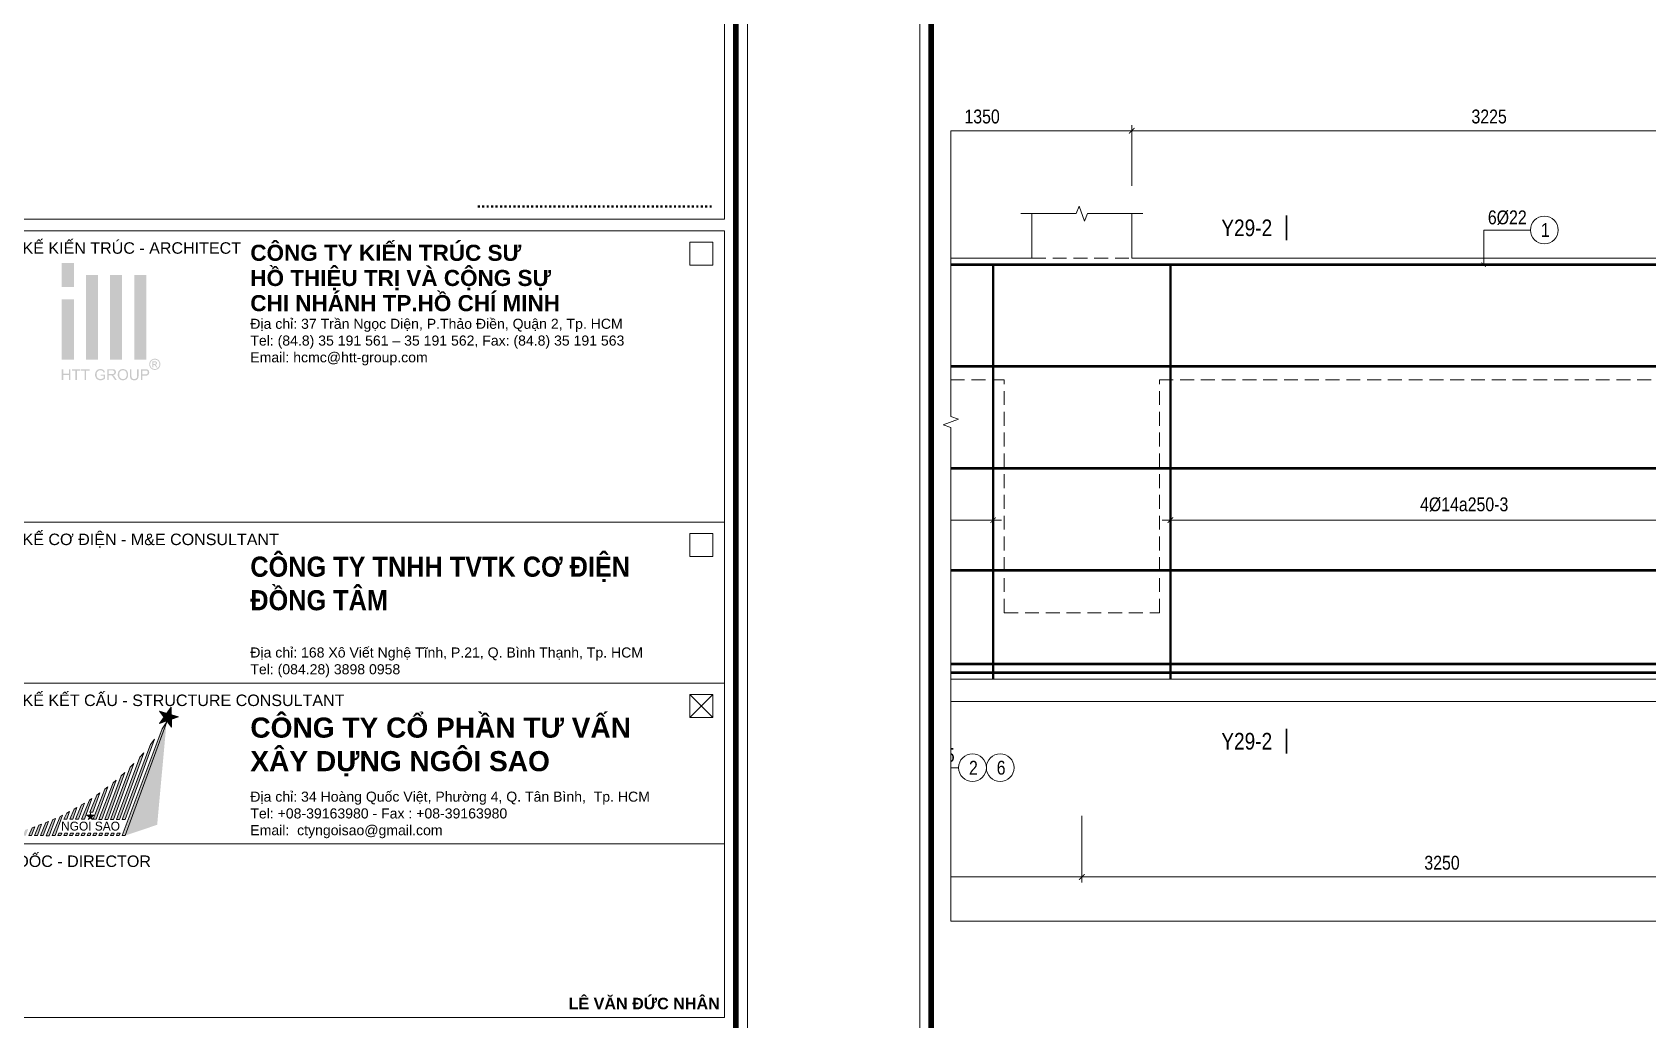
# Model space of a CAD drawing. Header units: millimetres. Extents: x 3014920 to 3563667, y -1638653 to -1356471.
# Drawn here: x 3363827 to 3371116, y -1615076 to -1610623 of the extents above; entities that cross this region are included whole.
import ezdxf
from ezdxf.enums import TextEntityAlignment as Align
from ezdxf.xclip import XClip

# ---------------------------------------------------------------- set-up
doc = ezdxf.new("R2010")
doc.units = ezdxf.units.MM
doc.header["$MEASUREMENT"] = 0
doc.header["$XCLIPFRAME"] = 0
doc.header["$PDMODE"] = 2
doc.linetypes.add('HIDDEN', pattern=[0.375, 0.25, -0.125])
doc.layers.get('0').update_dxf_attribs({"lineweight": 9})
doc.layers.get('Defpoints').update_dxf_attribs({"color": 10, "lineweight": 0})
for name, color, linetype, lineweight in [('CDAI', 21, 'Continuous', 40), ('CTHEP', 50, 'Continuous', 50), ('DBAO', 90, 'Continuous', 13), ('DGIONG', 130, 'Continuous', 13), ('DMo', 9, 'HIDDEN', 9), ('KTH', 154, 'Continuous', 9), ('Net khuat', 8, 'HIDDEN', 13), ('TEXT', 7, 'Continuous', 15)]:
    doc.layers.add(name, color=color, linetype=linetype, lineweight=lineweight)
doc.layers.add('CHG_XX_Khung ten$0$A1 BORDER$0$DGIONG', color=7, linetype='Continuous', lineweight=13, true_color=0x29ffff)
doc.layers.add('CHG_XX_Khung ten$0$A1 BORDER$0$STICK', color=7, linetype='Continuous', lineweight=9, true_color=0xe60000)
doc.styles.add('CHG_XX_Khung ten$0$A1 BORDER$0$ARIAL', font='arial.ttf')
doc.styles.add('CHG_XX_Khung ten$0$A1 BORDER$0$Arial - Bold', font='arialbd.ttf', dxfattribs={"height": 2.5})
doc.styles.add('CHG_XX_Khung ten$0$A1 BORDER$0$Star-AvoBold', font='VAVOB_0.TTF')
doc.styles.add('CHG_XX_Khung ten$0$A1 BORDER$0$Title Block DD$0$Arial - Bold', font='arialbd.ttf', dxfattribs={"height": 2.5})
doc.styles.add('CHG_XX_Khung ten$0$Arial - Bold', font='arialbd.ttf')
doc.styles.add('CHG_XX_Khung ten$0$title block pccc$0$ARIAL', font='arial.ttf')
doc.styles.add('Star-HelCon', font='VHELVCN_0.TTF')
doc.styles.add('TTP-HelCon', font='VHELVCN_0.TTF')
doc.styles.add('VNI-HELVE-CONDENSE', font='VHELVCN_0.TTF')
doc.dimstyles.new('kc-25', dxfattribs={"dimtxt": 62.5, "dimasz": 20, "dimexe": 20, "dimexo": 50, "dimgap": 25, "dimtad": 3, "dimdec": 0, "dimzin": 0, "dimdsep": 46, "dimtxsty": 'VNI-HELVE-CONDENSE', "dimblk": 'DIM', "dimcen": 2.5, "dimclrd": 256, "dimclre": 154, "dimclrt": 7, "dimaunit": 1, "dimadec": 0, "dimazin": 0, "dimtfac": 1, "dimtdec": 0, "dimtix": 1, "dimtmove": 0, "dimatfit": 3, "dimldrblk": 'DOT', "dimfxl": 1, "dimtolj": 1, "dimtzin": 0, "dimarcsym": 0})
doc.dimstyles.new('TTP-25', dxfattribs={"dimscale": 25, "dimtxt": 2.5, "dimasz": 1, "dimexe": 1, "dimexo": 1, "dimgap": 0.09, "dimtad": 0, "dimdec": 4, "dimrnd": 1, "dimzin": 9, "dimdsep": 46, "dimtxsty": 'TTP-HelCon', "dimblk": 'ARCHTICK', "dimcen": 0.09, "dimdle": 1.5, "dimclrd": 256, "dimclre": 256, "dimclrt": 7, "dimadec": 0, "dimazin": 0, "dimtfac": 1, "dimtdec": 4, "dimtmove": 0, "dimatfit": 3, "dimldrblk": 'ARCHTICK', "dimfxl": 1, "dimtvp": 1, "dimtolj": 1, "dimtzin": 0, "dimarcsym": 0})

# ---------------------------------------------------------------- blocks, each defined once
blk = doc.blocks.new('_ArchTick')
at = {"color": 0, "linetype": 'ByBlock', "const_width": 0.15}
blk.add_lwpolyline([(-0.5, -0.5), (0.5, 0.5)], dxfattribs=at)
blk = doc.blocks.new('*D1667')
at = {"layer": 'Defpoints', "color": 0, "transparency": 16777216}
for p in [(22575, -2490.7), (25825, -2490.7), (22575, -2791.8)]:
    blk.add_point(p, dxfattribs=at)
at = {"layer": 'KTH', "lineweight": -2, "transparency": 16777216}
for p, q in [((22575, -2515.7), (22575, -2816.8)), ((25825, -2515.7), (25825, -2816.8)), ((25862.5, -2791.8), (22537.5, -2791.8))]:
    blk.add_line(p, q, dxfattribs=at)
at = {"layer": 'KTH', "lineweight": -2, "transparency": 16777216, "xscale": 25, "yscale": 25, "zscale": 25, "rotation": 180}
blk.add_blockref('_ArchTick', (22575, -2791.8), dxfattribs=at)
at = {"layer": 'KTH', "lineweight": -2, "transparency": 16777216, "xscale": 25, "yscale": 25, "zscale": 25}
blk.add_blockref('_ArchTick', (25825, -2791.8), dxfattribs=at)
at = {"layer": 'KTH', "color": 7, "transparency": 16777216, "insert": (24200, -2728), "char_height": 62.5, "attachment_point": 5, "style": 'TTP-HelCon'}
blk.add_mtext('\\A1;3250', dxfattribs=at)
blk = doc.blocks.new('*D1670')
at = {"layer": 'Defpoints', "color": 0, "transparency": 16777216}
for p in [(26025, 574), (22800, 300), (26025, 300)]:
    blk.add_point(p, dxfattribs=at)
at = {"layer": 'KTH', "lineweight": -2, "transparency": 16777216}
for p, q in [((22800, 325), (22800, 599)), ((26025, 325), (26025, 599)), ((22762.5, 574), (26062.5, 574))]:
    blk.add_line(p, q, dxfattribs=at)
at = {"layer": 'KTH', "lineweight": -2, "transparency": 16777216, "xscale": 25, "yscale": 25, "zscale": 25, "rotation": 180}
blk.add_blockref('_ArchTick', (22800, 574), dxfattribs=at)
at = {"layer": 'KTH', "lineweight": -2, "transparency": 16777216, "xscale": 25, "yscale": 25, "zscale": 25}
blk.add_blockref('_ArchTick', (26025, 574), dxfattribs=at)
at = {"layer": 'KTH', "color": 7, "transparency": 16777216, "insert": (24412.5, 637.8), "char_height": 62.5, "attachment_point": 5, "style": 'TTP-HelCon'}
blk.add_mtext('\\A1;3225', dxfattribs=at)
blk = doc.blocks.new('*D1646')
at = {"layer": 'Defpoints', "color": 0, "transparency": 16777216}
for p in [(20850, -2490.7), (22575, -2490.7), (22575, -2791.8)]:
    blk.add_point(p, dxfattribs=at)
at = {"layer": 'KTH', "lineweight": -2, "transparency": 16777216}
for p, q in [((20850, -2515.7), (20850, -2816.8)), ((22575, -2515.7), (22575, -2816.8)), ((20812.5, -2791.8), (22612.5, -2791.8))]:
    blk.add_line(p, q, dxfattribs=at)
at = {"layer": 'KTH', "lineweight": -2, "transparency": 16777216, "xscale": 25, "yscale": 25, "zscale": 25, "rotation": 180}
blk.add_blockref('_ArchTick', (20850, -2791.8), dxfattribs=at)
at = {"layer": 'KTH', "lineweight": -2, "transparency": 16777216, "xscale": 25, "yscale": 25, "zscale": 25}
blk.add_blockref('_ArchTick', (22575, -2791.8), dxfattribs=at)
at = {"layer": 'KTH', "color": 7, "transparency": 16777216, "insert": (21712.5, -2728), "char_height": 62.5, "attachment_point": 5, "style": 'TTP-HelCon'}
blk.add_mtext('\\A1;1725', dxfattribs=at)
blk = doc.blocks.new('*D1623')
at = {"layer": 'Defpoints', "color": 0, "transparency": 16777216}
for p in [(16725, -2490.7), (25825, -2513.9), (16725, -2991.7)]:
    blk.add_point(p, dxfattribs=at)
at = {"layer": 'KTH', "lineweight": -2, "transparency": 16777216}
for p, q in [((16725, -2515.7), (16725, -3016.7)), ((25825, -2538.9), (25825, -3016.7)), ((25862.5, -2991.7), (16687.5, -2991.7))]:
    blk.add_line(p, q, dxfattribs=at)
at = {"layer": 'KTH', "lineweight": -2, "transparency": 16777216, "xscale": 25, "yscale": 25, "zscale": 25, "rotation": 180}
blk.add_blockref('_ArchTick', (16725, -2991.7), dxfattribs=at)
at = {"layer": 'KTH', "lineweight": -2, "transparency": 16777216, "xscale": 25, "yscale": 25, "zscale": 25}
blk.add_blockref('_ArchTick', (25825, -2991.7), dxfattribs=at)
at = {"layer": 'KTH', "color": 7, "transparency": 16777216, "insert": (21275, -2927.9), "char_height": 62.5, "attachment_point": 5, "style": 'TTP-HelCon'}
blk.add_mtext('\\A1;9100', dxfattribs=at)
blk = doc.blocks.new('*D1627')
at = {"layer": 'Defpoints', "color": 0, "transparency": 16777216}
for p in [(22800, 574), (21450, 300), (22800, 300)]:
    blk.add_point(p, dxfattribs=at)
at = {"layer": 'KTH', "lineweight": -2, "transparency": 16777216}
for p, q in [((21450, 325), (21450, 599)), ((22800, 325), (22800, 599)), ((21412.5, 574), (22837.5, 574))]:
    blk.add_line(p, q, dxfattribs=at)
at = {"layer": 'KTH', "lineweight": -2, "transparency": 16777216, "xscale": 25, "yscale": 25, "zscale": 25, "rotation": 180}
blk.add_blockref('_ArchTick', (21450, 574), dxfattribs=at)
at = {"layer": 'KTH', "lineweight": -2, "transparency": 16777216, "xscale": 25, "yscale": 25, "zscale": 25}
blk.add_blockref('_ArchTick', (22800, 574), dxfattribs=at)
at = {"layer": 'KTH', "color": 7, "transparency": 16777216, "insert": (22125, 637.8), "char_height": 62.5, "attachment_point": 5, "style": 'TTP-HelCon'}
blk.add_mtext('\\A1;1350', dxfattribs=at)
blk = doc.blocks.new('DIM')
h = blk.add_hatch(color=1)
h.paths.add_polyline_path([(0.49, 0.29, 1), (0.29, 0.49), (-0.19, 0), (0.19, 0)])
h.paths.add_polyline_path([(0.19, 0), (-0.19, 0), (-0.49, -0.29, 1), (-0.29, -0.49)])
at = {"color": 9}
for p, q in [((-0.19, 0), (-1.5, 0)), ((0.19, 0), (1.5, 0))]:
    blk.add_line(p, q, dxfattribs=at)
at = {"color": 1}
for p, q in [((-0.49, -0.29), (0.29, 0.49)), ((-0.29, -0.49), (0.49, 0.29)), ((-0.19, 0), (0.19, 0))]:
    blk.add_line(p, q, dxfattribs=at)
blk.add_arc((-0.39, -0.39), 0.138, 135, 315, dxfattribs=at)
blk = doc.blocks.new('*D1631')
at = {"layer": 'Defpoints', "color": 0, "transparency": 16777216}
for p in [(22175, -698.3), (20850, -883.8), (22175, -1182.1)]:
    blk.add_point(p, dxfattribs=at)
at = {"layer": 'KTH', "lineweight": -2, "transparency": 16777216}
for p, q in [((22175, -723.3), (22175, -1207.1)), ((20850, -908.8), (20850, -1207.1)), ((20812.5, -1182.1), (22212.5, -1182.1))]:
    blk.add_line(p, q, dxfattribs=at)
at = {"layer": 'KTH', "lineweight": -2, "transparency": 16777216, "xscale": 25, "yscale": 25, "zscale": 25, "rotation": 180}
blk.add_blockref('_ArchTick', (20850, -1182.1), dxfattribs=at)
at = {"layer": 'KTH', "lineweight": -2, "transparency": 16777216, "xscale": 25, "yscale": 25, "zscale": 25}
blk.add_blockref('_ArchTick', (22175, -1182.1), dxfattribs=at)
at = {"layer": 'KTH', "color": 7, "transparency": 16777216, "insert": (21512.5, -1112.2), "char_height": 62.5, "attachment_point": 5, "style": 'TTP-HelCon'}
blk.add_mtext('\\A1;4Þ14a250-3', dxfattribs=at)
blk = doc.blocks.new('*D1632')
at = {"layer": 'Defpoints', "color": 0, "transparency": 16777216}
for p in [(22975, -883.8), (25625, -943.5), (22975, -1182.1)]:
    blk.add_point(p, dxfattribs=at)
at = {"layer": 'KTH', "lineweight": -2, "transparency": 16777216}
for p, q in [((22975, -908.8), (22975, -1207.1)), ((25625, -968.5), (25625, -1207.1)), ((25662.5, -1182.1), (22937.5, -1182.1))]:
    blk.add_line(p, q, dxfattribs=at)
at = {"layer": 'KTH', "lineweight": -2, "transparency": 16777216, "xscale": 25, "yscale": 25, "zscale": 25}
for p, rotation in [((22975, -1182.1), 179.9999999866598), ((25625, -1182.1), 359.9999999866598)]:
    blk.add_blockref('_ArchTick', p, dxfattribs=dict(at, rotation=rotation))
at = {"layer": 'KTH', "color": 7, "transparency": 16777216, "insert": (24300, -1112.2), "char_height": 62.5, "attachment_point": 5, "rotation": 360, "style": 'TTP-HelCon'}
blk.add_mtext('\\A1;4Þ14a250-3', dxfattribs=at)
blk = doc.blocks.new('MC')
at = {"layer": 'CTHEP', "const_width": 10, "elevation": 0}
blk.add_lwpolyline([(36.4, 150), (36.4, 0)], dxfattribs=at)
at = {"layer": 'TEXT', "style": 'TTP-HelCon'}
blk.add_attdef('A', text='', height=100, dxfattribs=at).set_placement((-50, 25.5), align=Align.RIGHT)
blk = doc.blocks.new('*D1046')
at = {"layer": 'Defpoints', "color": 0, "transparency": 16777216}
for p in [(2736191.3, -2206920.8), (2745841.3, -2206920.8), (2745841.3, -2207345.8)]:
    blk.add_point(p, dxfattribs=at)
at = {"layer": 'KTH', "lineweight": -2, "transparency": 16777216}
for p, q in [((2736191.3, -2206945.8), (2736191.3, -2207370.8)), ((2745841.3, -2206945.8), (2745841.3, -2207370.8)), ((2736153.8, -2207345.8), (2745878.8, -2207345.8))]:
    blk.add_line(p, q, dxfattribs=at)
at = {"layer": 'KTH', "lineweight": -2, "transparency": 16777216, "xscale": 25, "yscale": 25, "zscale": 25, "rotation": 180}
blk.add_blockref('_ArchTick', (2736191.3, -2207345.8), dxfattribs=at)
at = {"layer": 'KTH', "lineweight": -2, "transparency": 16777216, "xscale": 25, "yscale": 25, "zscale": 25}
blk.add_blockref('_ArchTick', (2745841.3, -2207345.8), dxfattribs=at)
at = {"layer": 'KTH', "color": 7, "transparency": 16777216, "insert": (2741016.3, -2207281.9), "char_height": 62.5, "attachment_point": 5, "style": 'TTP-HelCon'}
blk.add_mtext('\\A1;9650', dxfattribs=at)
blk = doc.blocks.new('*D1057')
at = {"layer": 'Defpoints', "color": 0, "transparency": 16777216}
for p in [(2739141.3, -2205854.3), (2744791.3, -2205854.3), (2744791.3, -2206030.7)]:
    blk.add_point(p, dxfattribs=at)
at = {"layer": 'KTH', "lineweight": -2, "transparency": 16777216}
for p, q in [((2739141.3, -2205879.3), (2739141.3, -2206055.7)), ((2744791.3, -2205879.3), (2744791.3, -2206055.7)), ((2739103.8, -2206030.7), (2744828.8, -2206030.7))]:
    blk.add_line(p, q, dxfattribs=at)
at = {"layer": 'KTH', "lineweight": -2, "transparency": 16777216, "xscale": 25, "yscale": 25, "zscale": 25, "rotation": 180}
blk.add_blockref('_ArchTick', (2739141.3, -2206030.7), dxfattribs=at)
at = {"layer": 'KTH', "lineweight": -2, "transparency": 16777216, "xscale": 25, "yscale": 25, "zscale": 25}
blk.add_blockref('_ArchTick', (2744791.3, -2206030.7), dxfattribs=at)
at = {"layer": 'KTH', "color": 7, "transparency": 16777216, "insert": (2741966.3, -2205960.8), "char_height": 62.5, "attachment_point": 5, "style": 'TTP-HelCon'}
blk.add_mtext('\\A1;4Þ14a300-3', dxfattribs=at)
blk = doc.blocks.new('*D1059')
at = {"layer": 'Defpoints', "color": 0, "transparency": 16777216}
for p in [(2738141.8, -2204745.9), (2738141.8, -2204955.6), (2745891.3, -2204955.6)]:
    blk.add_point(p, dxfattribs=at)
at = {"layer": 'KTH', "lineweight": -2, "transparency": 16777216}
for p, q in [((2745928.8, -2204745.9), (2738104.3, -2204745.9)), ((2738141.8, -2204930.6), (2738141.8, -2204720.9)), ((2745891.3, -2204930.6), (2745891.3, -2204720.9))]:
    blk.add_line(p, q, dxfattribs=at)
at = {"layer": 'KTH', "lineweight": -2, "transparency": 16777216, "xscale": 25, "yscale": 25, "zscale": 25, "rotation": 180}
blk.add_blockref('_ArchTick', (2738141.8, -2204745.9), dxfattribs=at)
at = {"layer": 'KTH', "lineweight": -2, "transparency": 16777216, "xscale": 25, "yscale": 25, "zscale": 25}
blk.add_blockref('_ArchTick', (2745891.3, -2204745.9), dxfattribs=at)
at = {"layer": 'KTH', "color": 7, "transparency": 16777216, "insert": (2742016.5, -2204682), "char_height": 62.5, "attachment_point": 5, "style": 'TTP-HelCon'}
blk.add_mtext('\\A1;7750', dxfattribs=at)
blk = doc.blocks.new('*D1061')
at = {"layer": 'Defpoints', "color": 0, "transparency": 16777216}
for p in [(2739141.3, -2206920.8), (2744791.3, -2206920.8), (2744791.3, -2207145.8)]:
    blk.add_point(p, dxfattribs=at)
at = {"layer": 'KTH', "lineweight": -2, "transparency": 16777216}
for p, q in [((2739141.3, -2206945.8), (2739141.3, -2207170.8)), ((2744791.3, -2206945.8), (2744791.3, -2207170.8)), ((2739103.8, -2207145.8), (2744828.8, -2207145.8))]:
    blk.add_line(p, q, dxfattribs=at)
at = {"layer": 'KTH', "lineweight": -2, "transparency": 16777216, "xscale": 25, "yscale": 25, "zscale": 25, "rotation": 180}
blk.add_blockref('_ArchTick', (2739141.3, -2207145.8), dxfattribs=at)
at = {"layer": 'KTH', "lineweight": -2, "transparency": 16777216, "xscale": 25, "yscale": 25, "zscale": 25}
blk.add_blockref('_ArchTick', (2744791.3, -2207145.8), dxfattribs=at)
at = {"layer": 'KTH', "color": 7, "transparency": 16777216, "insert": (2741966.3, -2207082), "char_height": 62.5, "attachment_point": 5, "style": 'TTP-HelCon'}
blk.add_mtext('\\A1;5650', dxfattribs=at)
blk = doc.blocks.new('CHG_XX_Khung ten$0$A1 BORDER$0$HTT-Logo')
at = {"true_color": 0x134fb3}
h = blk.add_hatch(color=154, dxfattribs=at)
h.paths.add_polyline_path([(3, 29.1), (0, 29.1), (0, 23.1), (3, 23.1)])
h.paths.add_polyline_path([(3, 20.1), (0, 20.1), (0, 5.1), (3, 5.1)])
h.paths.add_polyline_path([(9, 26.1), (6, 26.1), (6, 5.1), (9, 5.1)])
h.paths.add_polyline_path([(15, 26.1), (12, 26.1), (12, 5.1), (15, 5.1)])
h.paths.add_polyline_path([(21, 26.1), (18, 26.1), (18, 5.1), (21, 5.1)])
h.paths.add_polyline_path([(2.12, 2.7), (1.76, 2.7), (1.76, 1.59), (0.36, 1.59), (0.36, 2.7), (0, 2.7), (0, 0), (0.36, 0), (0.36, 1.27), (1.76, 1.27), (1.76, 0), (2.12, 0)])
h.paths.add_polyline_path([(4.65, 2.7), (2.51, 2.7), (2.51, 2.38), (3.4, 2.38), (3.4, 0), (3.76, 0), (3.76, 2.38), (4.65, 2.38)])
h.paths.add_polyline_path([(6.95, 2.7), (4.81, 2.7), (4.81, 2.38), (5.7, 2.38), (5.7, 0), (6.06, 0), (6.06, 2.38), (6.95, 2.38)])
h.paths.add_polyline_path([(8.64, 1.36), (8.64, 1.41), (8.66, 1.58), (8.69, 1.75), (8.75, 1.9), (8.81, 2.03), (8.92, 2.17), (9.05, 2.28), (9.2, 2.37), (9.29, 2.39), (9.45, 2.43), (9.65, 2.44), (9.84, 2.42), (10, 2.37), (10.14, 2.29), (10.26, 2.18), (10.34, 2.03), (10.41, 1.86), (10.73, 1.95), (10.68, 2.11), (10.61, 2.26), (10.53, 2.39), (10.45, 2.47), (10.31, 2.57), (10.16, 2.65), (10.13, 2.66), (9.97, 2.71), (9.8, 2.74), (9.63, 2.75), (9.55, 2.74), (9.38, 2.73), (9.21, 2.7), (9.06, 2.65), (8.91, 2.58), (8.88, 2.56), (8.75, 2.47), (8.63, 2.36), (8.53, 2.23), (8.44, 2.07), (8.41, 1.99), (8.35, 1.84), (8.31, 1.68), (8.28, 1.51), (8.27, 1.34), (8.28, 1.26), (8.29, 1.09), (8.32, 0.92), (8.38, 0.77), (8.44, 0.62), (8.46, 0.58), (8.55, 0.44), (8.66, 0.32), (8.79, 0.21), (8.93, 0.12), (9, 0.09), (9.15, 0.03), (9.31, -0.01), (9.48, -0.04), (9.65, -0.05), (9.73, -0.04), (9.9, -0.03), (10.07, 0.01), (10.23, 0.06), (10.34, 0.11), (10.48, 0.18), (10.63, 0.27), (10.77, 0.38), (10.77, 1.38), (9.63, 1.38), (9.63, 1.06), (10.42, 1.06), (10.42, 0.56), (10.39, 0.53), (10.26, 0.45), (10.09, 0.37), (9.96, 0.32), (9.8, 0.29), (9.63, 0.28), (9.62, 0.28), (9.45, 0.29), (9.28, 0.33), (9.12, 0.4), (8.97, 0.49), (8.86, 0.61), (8.77, 0.75), (8.73, 0.85), (8.68, 1), (8.65, 1.17)])
h.paths.add_polyline_path([(13.16, 1.39), (13.28, 1.48), (13.3, 1.51), (13.39, 1.64), (13.44, 1.79), (13.46, 1.96), (13.46, 2.06), (13.42, 2.22), (13.35, 2.37), (13.31, 2.43), (13.19, 2.55), (13.05, 2.63), (13.01, 2.64), (12.87, 2.67), (12.7, 2.69), (12.5, 2.7), (11.3, 2.7), (11.3, 0), (11.66, 0), (11.66, 1.2), (12.07, 1.2), (12.11, 1.2), (12.28, 1.19), (12.44, 1.11), (12.49, 1.07), (12.62, 0.93), (12.67, 0.86), (12.77, 0.73), (12.88, 0.56), (13.23, 0), (13.68, 0), (13.21, 0.73), (13.13, 0.85), (13.03, 0.98), (12.92, 1.09), (12.86, 1.14), (12.7, 1.23), (12.86, 1.26), (13.03, 1.31)])
h.paths.add_polyline_path([(11.66, 1.51), (11.66, 2.4), (12.51, 2.4), (12.67, 2.39), (12.83, 2.35), (12.97, 2.27), (13.06, 2.13), (13.09, 1.96), (13.08, 1.87), (13.02, 1.72), (12.96, 1.64), (12.8, 1.55), (12.62, 1.52), (12.43, 1.51)], flags=16)
h.paths.add_polyline_path([(16.49, 1.43), (16.48, 1.6), (16.44, 1.77), (16.4, 1.92), (16.34, 2.07), (16.33, 2.09), (16.24, 2.23), (16.14, 2.36), (16.02, 2.47), (15.88, 2.57), (15.85, 2.59), (15.7, 2.66), (15.54, 2.71), (15.38, 2.74), (15.2, 2.75), (15.15, 2.75), (14.98, 2.73), (14.82, 2.7), (14.66, 2.64), (14.52, 2.57), (14.39, 2.48), (14.27, 2.37), (14.18, 2.26), (14.1, 2.14), (14.03, 2), (13.98, 1.84), (13.94, 1.68), (13.92, 1.5), (13.91, 1.31), (13.91, 1.29), (13.92, 1.12), (13.95, 0.96), (14, 0.8), (14.07, 0.64), (14.07, 0.62), (14.16, 0.48), (14.26, 0.35), (14.38, 0.23), (14.52, 0.14), (14.56, 0.12), (14.71, 0.04), (14.86, -0.01), (15.03, -0.04), (15.2, -0.05), (15.21, -0.05), (15.38, -0.03), (15.55, 0), (15.7, 0.05), (15.86, 0.12), (15.87, 0.13), (16.01, 0.22), (16.13, 0.33), (16.24, 0.46), (16.33, 0.61), (16.36, 0.69), (16.42, 0.84), (16.46, 1), (16.48, 1.17), (16.49, 1.35)])
h.paths.add_polyline_path([(14.28, 1.45), (14.3, 1.64), (14.34, 1.81), (14.4, 1.95), (14.47, 2.08), (14.57, 2.2), (14.73, 2.32), (14.88, 2.38), (15.04, 2.43), (15.21, 2.44), (15.38, 2.42), (15.54, 2.38), (15.69, 2.31), (15.82, 2.2), (15.93, 2.07), (16.01, 1.93), (16.04, 1.85), (16.09, 1.7), (16.12, 1.53), (16.12, 1.32), (16.11, 1.12), (16.08, 0.95), (16.03, 0.79), (15.96, 0.66), (15.86, 0.54), (15.8, 0.48), (15.67, 0.38), (15.53, 0.32), (15.37, 0.27), (15.2, 0.26), (15.12, 0.26), (14.95, 0.29), (14.8, 0.35), (14.67, 0.43), (14.54, 0.54), (14.45, 0.66), (14.37, 0.8), (14.32, 0.95), (14.29, 1.12), (14.28, 1.31)], flags=16)
h.paths.add_polyline_path([(17.31, 2.7), (16.96, 2.7), (16.96, 1.12), (16.96, 0.93), (16.98, 0.75), (17.02, 0.6), (17.06, 0.46), (17.07, 0.44), (17.15, 0.3), (17.27, 0.18), (17.4, 0.08), (17.51, 0.03), (17.67, -0.01), (17.84, -0.04), (18.02, -0.05), (18.2, -0.04), (18.37, -0.01), (18.52, 0.04), (18.66, 0.1), (18.68, 0.12), (18.81, 0.22), (18.91, 0.35), (18.99, 0.49), (19.02, 0.61), (19.06, 0.76), (19.07, 0.94), (19.08, 1.14), (19.08, 2.7), (18.72, 2.7), (18.72, 1.14), (18.72, 1.06), (18.71, 0.86), (18.68, 0.69), (18.62, 0.55), (18.55, 0.45), (18.49, 0.4), (18.36, 0.33), (18.19, 0.29), (17.99, 0.28), (17.92, 0.28), (17.75, 0.31), (17.6, 0.37), (17.46, 0.48), (17.38, 0.63), (17.34, 0.77), (17.32, 0.94), (17.31, 1.14)])
h.paths.add_polyline_path([(21.42, 1.25), (21.52, 1.34), (21.6, 1.45), (21.67, 1.59), (21.72, 1.75), (21.73, 1.92), (21.73, 1.97), (21.71, 2.13), (21.65, 2.29), (21.56, 2.44), (21.44, 2.55), (21.42, 2.56), (21.27, 2.63), (21.1, 2.67), (21.05, 2.68), (20.89, 2.7), (20.69, 2.7), (19.67, 2.7), (19.67, 0), (20.03, 0), (20.03, 1.1), (20.72, 1.1), (20.76, 1.1), (20.96, 1.11), (21.14, 1.14), (21.29, 1.19)])
h.paths.add_polyline_path([(20.03, 1.42), (20.03, 2.38), (20.72, 2.38), (20.93, 2.37), (21.06, 2.36), (21.16, 2.31), (21.28, 2.2), (21.34, 2.08), (21.37, 1.91), (21.36, 1.82), (21.31, 1.67), (21.22, 1.54), (21.09, 1.47), (20.93, 1.43), (20.73, 1.42)], flags=16)
h.paths.add_polyline_path([(23.87, 2.76), (24.01, 2.85), (24.13, 2.96), (24.24, 3.09), (24.33, 3.24), (24.35, 3.28), (24.42, 3.44), (24.47, 3.6), (24.5, 3.76), (24.51, 3.93), (24.51, 3.98), (24.49, 4.15), (24.46, 4.31), (24.4, 4.47), (24.33, 4.62), (24.29, 4.69), (24.19, 4.82), (24.08, 4.94), (23.95, 5.05), (23.81, 5.14), (23.77, 5.16), (23.61, 5.23), (23.45, 5.28), (23.29, 5.31), (23.12, 5.32), (23.08, 5.31), (22.92, 5.3), (22.76, 5.27), (22.6, 5.21), (22.44, 5.14), (22.38, 5.1), (22.24, 5.01), (22.12, 4.89), (22.01, 4.77), (21.92, 4.62), (21.89, 4.57), (21.82, 4.41), (21.77, 4.25), (21.74, 4.09), (21.73, 3.93), (21.73, 3.87), (21.75, 3.71), (21.79, 3.55), (21.84, 3.39), (21.92, 3.24), (21.95, 3.18), (22.05, 3.04), (22.16, 2.92), (22.29, 2.81), (22.43, 2.72), (22.48, 2.7), (22.64, 2.63), (22.79, 2.58), (22.96, 2.55), (23.12, 2.54), (23.18, 2.54), (23.34, 2.55), (23.5, 2.59), (23.66, 2.65), (23.82, 2.72)])
h.paths.add_polyline_path([(22.55, 2.92), (22.45, 2.98), (22.32, 3.09), (22.21, 3.21), (22.12, 3.35), (22.07, 3.44), (22.01, 3.6), (21.98, 3.76), (21.96, 3.93), (21.97, 4.03), (22, 4.19), (22.05, 4.35), (22.12, 4.51), (22.18, 4.61), (22.29, 4.73), (22.41, 4.85), (22.56, 4.94), (22.64, 4.98), (22.8, 5.04), (22.96, 5.07), (23.12, 5.09), (23.21, 5.08), (23.37, 5.06), (23.53, 5.01), (23.69, 4.94), (23.79, 4.88), (23.92, 4.77), (24.03, 4.65), (24.13, 4.51), (24.17, 4.41), (24.23, 4.25), (24.27, 4.09), (24.28, 3.93), (24.28, 3.83), (24.25, 3.67), (24.2, 3.51), (24.13, 3.35), (24.07, 3.25), (23.96, 3.13), (23.84, 3.01), (23.7, 2.92), (23.61, 2.87), (23.45, 2.81), (23.29, 2.78), (23.12, 2.77), (23.02, 2.77), (22.86, 2.8), (22.7, 2.85)], flags=16)
h.paths.add_polyline_path([(22.51, 3.16), (22.51, 4.65), (23.03, 4.65), (23.23, 4.64), (23.4, 4.62), (23.55, 4.52), (23.6, 4.47), (23.66, 4.31), (23.67, 4.25), (23.64, 4.09), (23.55, 3.96), (23.42, 3.87), (23.24, 3.82), (23.37, 3.75), (23.46, 3.64), (23.57, 3.47), (23.77, 3.16), (23.47, 3.16), (23.34, 3.39), (23.23, 3.58), (23.14, 3.7), (23.09, 3.74), (22.94, 3.79), (22.9, 3.79), (22.76, 3.79), (22.76, 3.16)], flags=0)
h.paths.add_polyline_path([(22.76, 4), (22.76, 4.45), (23.03, 4.45), (23.13, 4.45), (23.27, 4.42), (23.37, 4.35), (23.41, 4.21), (23.33, 4.06), (23.24, 4.02), (23.05, 4)], flags=0)
blk = doc.blocks.new('CHG_XX_Khung ten')
at = {"layer": 'CHG_XX_Khung ten$0$A1 BORDER$0$DGIONG'}
h = blk.add_hatch(color=256, dxfattribs=at)
h.paths.add_polyline_path([(724.94, 283.19), (724.15, 281.97), (717.19, 263.38), (717.7, 263.38)])
h.paths.add_polyline_path([(722.81, 280.17), (722.1, 279.22), (717.21, 266.21), (717.72, 266.21)], flags=17)
h.paths.add_polyline_path([(720.93, 277.8), (720.27, 277.04), (716.19, 266.22), (716.7, 266.22)])
h.paths.add_polyline_path([(719.23, 275.93), (718.6, 275.29), (715.18, 266.22), (715.69, 266.22)])
h.paths.add_polyline_path([(717.65, 274.38), (717.03, 273.81), (714.16, 266.22), (714.67, 266.22)])
h.paths.add_polyline_path([(716.14, 273.03), (715.61, 272.59), (713.15, 266.22), (713.66, 266.22)])
h.paths.add_polyline_path([(714.69, 271.86), (714.17, 271.45), (712.13, 266.23), (712.64, 266.23)])
h.paths.add_polyline_path([(713.29, 270.81), (712.76, 270.43), (711.57, 267.46), (712.07, 267.47)])
h.paths.add_polyline_path([(710.1, 266.23), (710.61, 266.24), (711.93, 269.87), (711.48, 269.56)])
h.paths.add_polyline_path([(710.61, 269.02), (710.13, 268.73), (709.08, 266.24), (709.59, 266.24)])
h.paths.add_polyline_path([(709.31, 268.26), (708.82, 267.97), (708.07, 266.24), (708.58, 266.24)])
h.paths.add_polyline_path([(708.04, 267.56), (707.54, 267.3), (707.05, 266.25), (707.56, 266.25)])
h.paths.add_polyline_path([(716.84, 263.8), (716.33, 263.8), (716.18, 263.38), (716.69, 263.38)])
h.paths.add_polyline_path([(715.67, 263.39), (715.82, 263.8), (715.32, 263.8), (715.16, 263.39)])
h.paths.add_polyline_path([(714.15, 263.39), (714.65, 263.39), (714.8, 263.8), (714.3, 263.8)])
h.paths.add_polyline_path([(713.13, 263.39), (713.64, 263.4), (713.79, 263.81), (713.28, 263.81)])
h.paths.add_polyline_path([(712.77, 263.81), (712.27, 263.81), (712.11, 263.39), (712.62, 263.4)])
h.paths.add_polyline_path([(711.25, 263.81), (711.1, 263.4), (711.61, 263.4), (711.76, 263.81)])
h.paths.add_polyline_path([(710.59, 263.4), (710.74, 263.82), (710.24, 263.82), (710.08, 263.4)])
h.paths.add_polyline_path([(709.73, 263.82), (709.22, 263.82), (709.07, 263.41), (709.57, 263.41)])
h.paths.add_polyline_path([(708.71, 263.82), (708.21, 263.82), (708.05, 263.41), (708.56, 263.41)])
h.paths.add_polyline_path([(707.54, 263.41), (707.69, 263.83), (707.19, 263.83), (707.03, 263.41)])
h.paths.add_polyline_path([(706.68, 263.83), (706.17, 263.83), (706.02, 263.42), (706.53, 263.42)])
h.paths.add_polyline_path([(705, 263.42), (705.51, 263.42), (706.79, 266.93), (706.4, 266.74)])
h.paths.add_polyline_path([(703.97, 263.37), (704.48, 263.37), (705.57, 266.36), (705.14, 266.17)])
h.paths.add_polyline_path([(704.36, 265.84), (703.91, 265.65), (702.96, 263.38), (703.46, 263.38)])
h.paths.add_polyline_path([(703.17, 265.37), (702.69, 265.19), (701.94, 263.38), (702.45, 263.38)])
h.paths.add_polyline_path([(702, 264.94), (701.5, 264.77), (700.92, 263.38), (701.43, 263.38)])
h.paths.add_polyline_path([(700.84, 264.56), (700.33, 264.4), (699.91, 263.39), (700.42, 263.39)])
h.paths.add_polyline_path([(699.7, 264.21), (699.18, 264.06), (698.89, 263.39), (699.4, 263.39)])
h.paths.add_polyline_path([(698.57, 263.9), (698.04, 263.77), (697.87, 263.38), (698.38, 263.39)])
h.paths.add_polyline_path([(697.37, 263.39), (697.45, 263.63), (696.91, 263.51), (696.35, 263.38)])
blk.add_hatch(color=256, dxfattribs=at).paths.add_polyline_path([(724.92, 283.21), (717.68, 263.38), (723.28, 265.27)])
at = {"layer": 'CHG_XX_Khung ten$0$A1 BORDER$0$STICK'}
for points in [[(723.71, 282.88), (725.74, 285.75), (725.8, 282.26), (723.67, 285.06), (727.02, 284.03)], [(725.76, 284.41), (724.96, 284.66), (724.49, 283.98), (724.99, 283.32), (725.77, 283.6)], [(711.25, 266.22), (711.64, 267.39), (712.01, 266.22), (711.02, 266.95), (712.24, 266.93)], [(711.87, 266.67), (711.78, 266.94), (711.49, 266.94), (711.4, 266.67), (711.63, 266.5)]]:
    blk.add_hatch(color=256, dxfattribs=at).paths.add_polyline_path(points)
for p, q in [((816, 283.93), (820, 287.93)), ((820, 283.93), (816, 287.93))]:
    blk.add_line(p, q)
for points in [[(15, 579), (826, 579), (826, 15), (15, 15)], [(816, 362.62), (820, 362.62), (820, 366.62), (816, 366.62)], [(816, 311.93), (820, 311.93), (820, 315.93), (816, 315.93)], [(816, 283.93), (820, 283.93), (820, 287.93), (816, 287.93)]]:
    blk.add_lwpolyline(points, close=True)
at = {"color": 4, "linetype": 'Continuous', "const_width": 1}
blk.add_lwpolyline([(17, 577), (824, 577), (824, 17), (17, 17)], close=True, dxfattribs=at)
at = {"linetype": 'Continuous'}
for points in [[(689, 420.69), (822, 420.69), (822, 370.62), (689, 370.62)], [(689, 368.62), (822, 368.62), (822, 317.93), (689, 317.93)], [(689, 317.93), (822, 317.93), (822, 289.93), (689, 289.93)], [(689, 289.93), (822, 289.93), (822, 261.93), (689, 261.93)]]:
    blk.add_lwpolyline(points, close=True, dxfattribs=at)
at = {"color": 9, "linetype": 'Continuous'}
blk.add_lwpolyline([(689, 261.93), (822, 261.93), (822, 231.73), (689, 231.73)], close=True, dxfattribs=at)
at = {"layer": 'CHG_XX_Khung ten$0$A1 BORDER$0$DGIONG'}
for points in [[(724.94, 283.19), (717.7, 263.38), (717.19, 263.38), (724.15, 281.97), (724.94, 283.19)], [(722.81, 280.17), (717.72, 266.21), (717.21, 266.21), (722.1, 279.22), (722.81, 280.17)], [(719.23, 275.93), (715.69, 266.22), (715.18, 266.22), (718.6, 275.29), (719.23, 275.93)], [(720.93, 277.8), (716.7, 266.22), (716.19, 266.22), (720.27, 277.04), (720.93, 277.8)], [(716.14, 273.03), (713.66, 266.22), (713.15, 266.22), (715.61, 272.59), (716.14, 273.03)], [(717.65, 274.38), (714.67, 266.22), (714.16, 266.22), (717.03, 273.81), (717.65, 274.38)], [(713.29, 270.81), (712.07, 267.47), (711.57, 267.46), (712.76, 270.43), (713.29, 270.81)], [(714.69, 271.86), (712.64, 266.23), (712.13, 266.23), (714.17, 271.45), (714.69, 271.86)], [(708.04, 267.56), (707.56, 266.25), (707.05, 266.25), (707.54, 267.3), (708.04, 267.56)], [(709.31, 268.26), (708.58, 266.24), (708.07, 266.24), (708.82, 267.97), (709.31, 268.26)], [(710.61, 269.02), (709.59, 266.24), (709.08, 266.24), (710.13, 268.73), (710.61, 269.02)], [(711.93, 269.87), (710.61, 266.24), (710.1, 266.23), (711.48, 269.56), (711.93, 269.87)], [(702, 264.94), (701.43, 263.38), (700.92, 263.38), (701.5, 264.77), (702, 264.94)], [(703.17, 265.37), (702.45, 263.38), (701.94, 263.38), (702.69, 265.19), (703.17, 265.37)], [(704.36, 265.84), (703.46, 263.38), (702.96, 263.38), (703.91, 265.65), (704.36, 265.84)], [(705.57, 266.36), (704.48, 263.37), (703.97, 263.37), (705.14, 266.17), (705.57, 266.36)], [(706.79, 266.93), (705.51, 263.42), (705, 263.42), (706.4, 266.74), (706.79, 266.93)]]:
    blk.add_lwpolyline(points, dxfattribs=at)
for points in [[(706.53, 263.42), (706.68, 263.83), (706.17, 263.83), (706.02, 263.42)], [(707.54, 263.41), (707.69, 263.83), (707.19, 263.83), (707.03, 263.41)], [(708.56, 263.41), (708.71, 263.82), (708.21, 263.82), (708.05, 263.41)], [(709.57, 263.41), (709.73, 263.82), (709.22, 263.82), (709.07, 263.41)], [(710.59, 263.4), (710.74, 263.82), (710.24, 263.82), (710.08, 263.4)], [(711.61, 263.4), (711.76, 263.81), (711.25, 263.81), (711.1, 263.4)], [(712.62, 263.4), (712.77, 263.81), (712.27, 263.81), (712.11, 263.39)], [(713.64, 263.4), (713.79, 263.81), (713.28, 263.81), (713.13, 263.39)], [(714.65, 263.39), (714.8, 263.8), (714.3, 263.8), (714.15, 263.39)], [(715.67, 263.39), (715.82, 263.8), (715.32, 263.8), (715.16, 263.39)], [(716.69, 263.38), (716.84, 263.8), (716.33, 263.8), (716.18, 263.38)]]:
    blk.add_lwpolyline(points, close=True, dxfattribs=at)
at = {"layer": 'CHG_XX_Khung ten$0$A1 BORDER$0$STICK'}
for p, q in [((723.67, 285.06), (727.02, 284.03)), ((725.8, 282.26), (723.67, 285.06)), ((723.71, 282.88), (725.74, 285.75)), ((727.02, 284.03), (723.71, 282.88)), ((725.74, 285.75), (725.8, 282.26)), ((711.64, 267.39), (712.01, 266.22)), ((711.02, 266.95), (712.24, 266.93)), ((712.01, 266.22), (711.02, 266.95)), ((712.24, 266.93), (711.25, 266.22))]:
    blk.add_line(p, q, dxfattribs=at)
at = {"xscale": 0.7, "yscale": 0.7, "zscale": 0.7}
blk.add_blockref('CHG_XX_Khung ten$0$A1 BORDER$0$HTT-Logo', (706.68, 342.64), dxfattribs=at)
for s, height, style, p in [('.....................................................', 2, 'CHG_XX_Khung ten$0$A1 BORDER$0$Title Block DD$0$Arial - Bold', (820, 373.62)), ('LÊ VĂN ĐỨC NHÂN', 2.0073, 'CHG_XX_Khung ten$0$Arial - Bold', (821.19, 234.17))]:
    blk.add_text(s, height=height, dxfattribs=dict(style=style)).set_placement(p, align=Align.MIDDLE_RIGHT)
for s, style, p in [('THIẾT KẾ KIẾN TRÚC - ARCHITECT', 'CHG_XX_Khung ten$0$A1 BORDER$0$ARIAL', (691, 365.62)), ('THIẾT KẾ CƠ ĐIỆN - M&E CONSULTANT', 'CHG_XX_Khung ten$0$A1 BORDER$0$ARIAL', (691, 314.93)), ('THIẾT KẾ KẾT CẤU - STRUCTURE CONSULTANT', 'CHG_XX_Khung ten$0$A1 BORDER$0$ARIAL', (691, 286.93)), ('GIÁM ĐỐC - DIRECTOR', 'CHG_XX_Khung ten$0$title block pccc$0$ARIAL', (691, 258.93))]:
    blk.add_text(s, height=2, dxfattribs=dict(style=style)).set_placement(p, align=Align.MIDDLE_LEFT)
at = {"ltscale": 10, "insert": (739.49, 366.19), "char_height": 2.8, "width": 76.248, "attachment_point": 1, "line_spacing_factor": 0.938532, "style": 'CHG_XX_Khung ten$0$A1 BORDER$0$Arial - Bold'}
blk.add_mtext('CÔNG TY KIẾN TRÚC SƯ\\PHỒ THIỆU TRỊ VÀ CỘNG SỰ\\PCHI NHÁNH TP.HỒ CHÍ MINH', dxfattribs=at)
at = {"ltscale": 10}
for s, insert, char_height, width, attachment_point, style in [('Địa chỉ: 37 Trần Ngọc Diện, P.Thảo Điền, Quận 2, Tp. HCM\\PTel: (84.8) 35 191 561 – 35 191 562, Fax: (84.8) 35 191 563\\PEmail: hcmc@htt-group.com', (739.49, 345.2), 1.75, 83.001, 7, 'CHG_XX_Khung ten$0$A1 BORDER$0$ARIAL'), ('{\\W0.9;CÔNG TY TNHH TVTK CƠ ĐIỆN \\PĐỒNG TÂM}', (739.49, 311.93), 3.5, 76.248, 1, 'CHG_XX_Khung ten$0$A1 BORDER$0$Arial - Bold'), ('\\pt8.75;Địa chỉ: 168 Xô Viết Nghệ Tĩnh, P.21, Q. Bình Thạnh, Tp. HCM \\P\\ptz;Tel: (084.28) 3898 0958', (739.49, 290.93), 1.75, 83.001, 7, 'CHG_XX_Khung ten$0$A1 BORDER$0$ARIAL'), ('CÔNG TY CỔ PHẦN TƯ VẤN \\PXÂY DỰNG NGÔI SAO', (739.49, 283.93), 3.5, 76.248, 1, 'CHG_XX_Khung ten$0$A1 BORDER$0$Arial - Bold'), ('Địa chỉ: 34 Hoàng Quốc Việt, Phường 4, Q. Tân Bình,  Tp. HCM\\PTel: +08-39163980 - Fax : +08-39163980 \\PEmail:  ctyngoisao@gmail.com', (739.49, 262.93), 1.75, 83.001, 7, 'CHG_XX_Khung ten$0$A1 BORDER$0$ARIAL')]:
    blk.add_mtext(s, dxfattribs=dict(at, insert=insert, char_height=char_height, width=width, attachment_point=attachment_point, style=style))
at = {"layer": 'CHG_XX_Khung ten$0$A1 BORDER$0$STICK', "style": 'CHG_XX_Khung ten$0$A1 BORDER$0$Star-AvoBold', "width": 1}
blk.add_text('NGOI SAO', height=1.547, dxfattribs=at).set_placement((706.57, 264.27))
blk = doc.blocks.new('2Y-29')
at = {"layer": 'CDAI'}
for points in [[(22174.9999, -30), (22174.9999, -1900)], [(22974.9999, -30), (22974.9999, -1900)]]:
    blk.add_lwpolyline(points, dxfattribs=at)
at = {"layer": 'CTHEP'}
for p, q in [((82396.41101, -489.99841), (8878.4469, -489.99842)), ((82396.41101, -949.99894), (8878.4469, -949.99894)), ((82396.41101, -1409.99947), (8878.4469, -1409.99947))]:
    blk.add_line(p, q, dxfattribs=at)
for points in [[(8854.99241, -529.99859), (8854.99241, -30), (82444.99991, -30)], [(8854.9924, -1870), (54492.90498, -1870)], [(20849.9999, -1830), (28850.00484, -1830)]]:
    blk.add_lwpolyline(points, dxfattribs=at)
at = {"layer": 'DBAO', "linetype": 'Continuous'}
for p, q in [((22349.9999, 200), (22349.9999, 0)), ((22799.9999, 0), (22799.9999, 200)), ((16499.99991, 0), (22349.9999, 0)), ((22799.9999, 0), (25799.99998, 0)), ((16899.99991, -1900), (55974.98808, -1900))]:
    blk.add_line(p, q, dxfattribs=at)
at = {"layer": 'DBAO', "linetype": 'Continuous', "flags": 128}
blk.add_lwpolyline([(16899.99991, -2000), (55974.98828, -2000)], dxfattribs=at)
at = {"layer": 'DGIONG', "linetype": 'Continuous', "flags": 128}
blk.add_lwpolyline([(22849.9999, 200), (22599.9999, 200), (22587.4999, 165.65653), (22562.4999, 234.34347), (22549.9999, 200), (22299.9849, 200)], dxfattribs=at)
at = {"layer": 'DGIONG'}
for centre in [(24661.80195, 126.06616), (22081.58133, -2298.91228), (22206.58133, -2298.91228)]:
    blk.add_circle(centre, 62.5, dxfattribs=at)
at = {"layer": 'Net khuat', "ltscale": 250}
for p, q in [((22349.9999, 0), (22799.9999, 0)), ((16899.99991, -550), (22224.99998, -550)), ((22224.99998, -1600), (22224.99998, -550)), ((22924.99998, -550), (25675, -550)), ((22924.99998, -1600), (22924.99998, -550)), ((22224.99998, -1600), (22924.99998, -1600))]:
    blk.add_line(p, q, dxfattribs=at)
at = {"xscale": 0.75, "yscale": 0.75, "zscale": 0.75}
blk.add_blockref('MC', (23471.09575, 79.50624), dxfattribs=at).add_auto_attribs({'A': 'Y29-2'})
ref = blk.add_blockref('MC', (23471.09575, -2122.78168), dxfattribs=dict(xscale=-0.75, yscale=0.75, zscale=0.75, rotation=180))
ref.add_attrib('A', 'Y29-2', dxfattribs={"layer": 'TEXT', "height": 75, "style": 'TTP-HelCon'}).set_placement((23433.59575, -2216.91211), align=Align.RIGHT)
at = {"layer": 'TEXT', "style": 'TTP-HelCon'}
for s, p in [('6Þ22', (24406.88357, 151.91911, 0)), ('6Þ22+2Þ25', (21608.77345, -2273.05934, 0))]:
    blk.add_text(s, height=62.5, dxfattribs=at).set_placement(p)
at = {"layer": 'TEXT', "style": 'Star-HelCon'}
for s, p in [('1', (24665.96861, 126.06616)), ('2', (22085.748, -2298.91228)), ('6', (22210.748, -2298.91228))]:
    blk.add_text(s, height=62.5, dxfattribs=at).set_placement(p, align=Align.MIDDLE)
at = {"layer": 'KTH'}
for base, p1, p2, picture, middle in [((22799.99998, 574.00461), (21449.9999, 300), (22799.99998, 300), '*D1627', (22124.99994, 637.83794)), ((26024.99248, 574.00461), (22799.99998, 300), (26024.99248, 300), '*D1670', (24412.49623, 637.83794)), ((22574.97623, -2791.78924), (25824.97624, -2490.74498), (22574.97623, -2490.74498), '*D1667', (24199.97623, -2727.95591))]:
    dim = blk.add_linear_dim(base=base, p1=p1, p2=p2, angle=180, dimstyle='TTP-25', override={"dimtmove": 1}, dxfattribs=at)
    dim.commit()
    dim.dimension.update_dxf_attribs({"geometry": picture, "text_midpoint": middle})
for base, p1, p2, angle, picture, middle in [((22174.9999, -1182.1056), (20849.9999, -883.76691), (22174.9999, -698.30257), 0.000000013, '*D1631', (21512.4999, -1112.18893)), ((22974.9999, -1182.1056), (25625, -943.50341), (22974.9999, -883.76691), 179.999999987, '*D1632', (24299.99995, -1112.18893))]:
    dim = blk.add_linear_dim(base=base, p1=p1, p2=p2, angle=angle, text='4Þ14a250-3', dimstyle='TTP-25', override={"dimtmove": 1}, dxfattribs=at)
    dim.commit()
    dim.dimension.update_dxf_attribs({"geometry": picture, "text_midpoint": middle})
dim = blk.add_linear_dim(base=(16724.97624, -2991.74498), p1=(25824.97624, -2513.91361), p2=(16724.97624, -2490.74498), dimstyle='TTP-25', override={"dimtmove": 1}, dxfattribs=at)
dim.commit()
dim.dimension.update_dxf_attribs({"geometry": '*D1623', "text_midpoint": (21274.97624, -2991.74498), "dimtype": 128})
dim = blk.add_linear_dim(base=(22574.97623, -2791.78924), p1=(20849.97623, -2490.74498), p2=(22574.97623, -2490.74498), dimstyle='TTP-25', override={"dimtmove": 1}, dxfattribs=at)
dim.commit()
dim.dimension.update_dxf_attribs({"geometry": '*D1646', "text_midpoint": (21712.47623, -2727.95591)})
at = {"layer": 'DGIONG'}
for points in [[(24388.37164, -30), (24388.37154, 126.06616), (24599.30195, 126.06616)], [(21590.26161, -1870), (21590.26142, -2298.91228), (22019.08133, -2298.91228)]]:
    blk.add_leader(points, dimstyle='kc-25', override={"dimtad": 0, "dimldrblk": 'ArchTick', "dimfxl": 100, "dimarcsym": 1}, dxfattribs=at)
blk = doc.blocks.new('2Y-28')
at = {"layer": 'CTHEP'}
blk.add_line((2756960.31386, -2205821.14638), (2725641.30636, -2205821.14638), dxfattribs=at)
at = {"layer": 'CTHEP', "elevation": 0}
for points in [[(2725588.51871, -2205550.81305), (2725588.51871, -2205350.81305), (2756961.31386, -2205350.81305), (2756961.31386, -2205580.81305)], [(2738141.45999, -2205380.81305), (2745889.25112, -2205380.81305)], [(2725588.51871, -2205690.81305), (2725588.51871, -2206290.81305), (2756961.31386, -2206290.81304), (2756961.31386, -2205630.81304)]]:
    blk.add_lwpolyline(points, dxfattribs=at)
at = {"layer": 'DBAO', "linetype": 'Continuous'}
for p, q in [((2736441.31386, -2205320.81305), (2747591.30636, -2205320.81305)), ((2756991.31386, -2206320.81305), (2726241.31386, -2206320.81305))]:
    blk.add_line(p, q, dxfattribs=at)
at = {"layer": 'Net khuat', "ltscale": 250}
blk.add_line((2736491.31761, -2205870.79989), (2747241.31386, -2205870.81158), dxfattribs=at)
at = {"layer": 'KTH'}
for base, p1, p2, picture, middle in [((2738141.78865, -2204745.85617), (2745891.30474, -2204955.57727), (2738141.78865, -2204955.57727), '*D1059', (2742016.54669, -2204682.02283)), ((2744791.30636, -2207145.81305), (2739141.31386, -2206920.81305), (2744791.30636, -2206920.81305), '*D1061', (2741966.31011, -2207081.97971))]:
    dim = blk.add_linear_dim(base=base, p1=p1, p2=p2, dimstyle='TTP-25', override={"dimtmove": 1}, dxfattribs=at)
    dim.commit()
    dim.dimension.update_dxf_attribs({"geometry": picture, "text_midpoint": middle})
dim = blk.add_linear_dim(base=(2744791.30636, -2206030.73495), p1=(2739141.31386, -2205854.29012), p2=(2744791.30636, -2205854.29012), text='4Þ14a300-3', dimstyle='TTP-25', override={"dimtmove": 1}, dxfattribs=at)
dim.commit()
dim.dimension.update_dxf_attribs({"geometry": '*D1057', "text_midpoint": (2741966.31011, -2205960.81828)})
dim = blk.add_linear_dim(base=(2745841.31386, -2207345.76879), p1=(2736191.31386, -2206920.81305), p2=(2745841.31386, -2206920.81305), angle=180, dimstyle='TTP-25', override={"dimtmove": 1}, dxfattribs=at)
dim.commit()
dim.dimension.update_dxf_attribs({"geometry": '*D1046', "text_midpoint": (2741016.31386, -2207281.93545)})

msp = doc.modelspace()

# ---------------------------------------------------------------- linework, layer by layer
at = {"layer": 'DGIONG', "linetype": 'Continuous', "flags": 128}
msp.add_lwpolyline([(3367971.03657, -1614632.59051), (3367971.03666, -1612405.28939), (3367936.69319, -1612392.78939), (3368005.38012, -1612367.78939), (3367971.03666, -1612355.28939), (3367971.03655, -1611066.84092)], dxfattribs=at)

# ---------------------------------------------------------------- block references
at = {"layer": 'DGIONG', "color": 5}
ref = msp.add_blockref('2Y-29', (3345987.58685, -1611640.84553), dxfattribs=at)
XClip(ref).set_block_clipping_path([(21983.4497472933, -4196.449696447), (39142.7141375514, 893.402555306)])
ref = msp.add_blockref('2Y-29', (3322549.76415, -1611957.77383), dxfattribs=at)
XClip(ref).set_block_clipping_path([(68830.4261572161, -3887.6057525929), (83784.008830192, 855.4057333251)])
at = {"layer": 'DMo'}
ref = msp.add_blockref('2Y-28', (621529.14361, 594103.82911), dxfattribs=at)
XClip(ref).set_block_clipping_path([(2724755.5466560172, -2207786.9186925623), (2739809.2041140171, -2204511.9140845509)])
ref = msp.add_blockref('2Y-28', (613210.10121, 590773.29223), dxfattribs=at)
XClip(ref).set_block_clipping_path([(2733110.1478017, -2207786.9186925623), (2749218.2050450472, -2204511.9142102441)])

# ---------------------------------------------------------------- next in the draw order: block references
at = {"color": 5, "xscale": 25.92478421704392, "yscale": 25.92478421704392, "zscale": 25.92478421704392}
msp.add_blockref('CHG_XX_Khung ten', (3345639.78025, -1621074.38806), dxfattribs=at)

# ---------------------------------------------------------------- next in the draw order: block references
msp.add_blockref('CHG_XX_Khung ten', (3367442.52377, -1621074.38806), dxfattribs=at)

doc.saveas('drawing.dxf')
